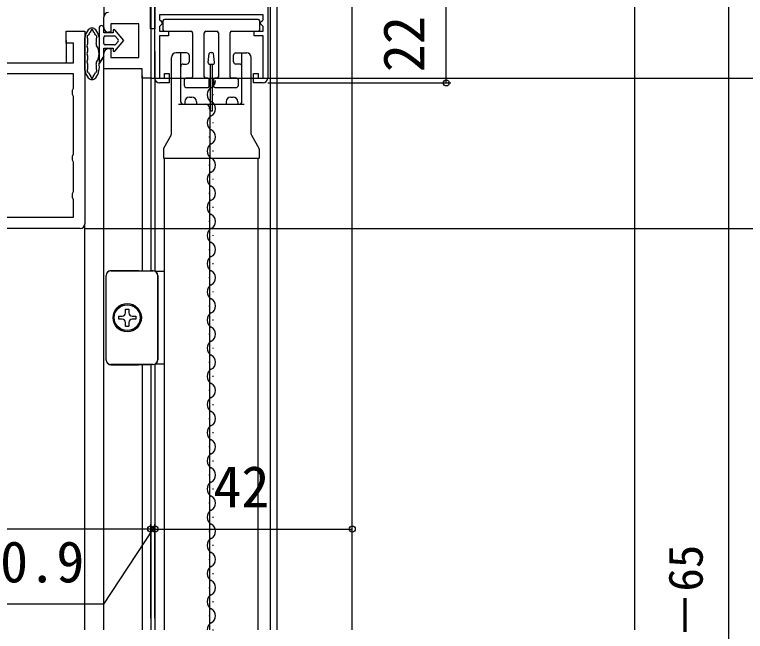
# Model space of a CAD drawing. Units: millimetres, scale not verified. Extents: x -525 to 525, y -783 to 778.
# Drawn here: x -327 to -171.4, y 221.5 to 352.9 of the extents above; entities that cross this region are included whole.
import ezdxf
from ezdxf.enums import TextEntityAlignment as Align

# ---------------------------------------------------------------- set-up
doc = ezdxf.new("R2010")
doc.units = ezdxf.units.MM
doc.header["$LTSCALE"] = 4
for name, color, linetype in [('0-3_YKK_11', 7, 'Continuous'), ('0-5_YKK_12', 2, 'Continuous'), ('0-6_YKK_13', 4, 'Continuous'), ('0-8_YKK_D', 6, 'Continuous'), ('0-A_YSS_K', 3, 'Continuous')]:
    doc.layers.add(name, color=color, linetype=linetype)
doc.styles.add('ＭＳ ゴシック', font='')
doc.styles.get('ＭＳ ゴシック').set_extended_font_data('MS Gothic')

msp = doc.modelspace()

# ---------------------------------------------------------------- linework, layer by layer
at = {"layer": '0-3_YKK_11'}
msp.add_line((-308, 350.1), (-308, 352.3), dxfattribs=at)
for points in [[(-299, 386.5), (-301.9, 386.5), (-301.9, 380.5), (-299.5, 380.5), (-299.5, 382.1), (-298, 382.1), (-298, 367.3), (-285.092, 367.3), (-284.796, 367.55), (-284.5, 367.8), (-283, 367.8), (-283, 365.3), (-298, 365.3), (-298, 339.3), (-299.8, 339.3), (-299.8, 341.3), (-308, 341.3), (-308, 344.6)], [(-297.1, 339.3), (-297.1, 360.3), (-296.1, 360.3), (-296.1, 359.3), (-274.1, 359.3), (-274.1, 360.3), (-273.1, 360.3), (-273.1, 339.3)], [(-274.1, 352.8), (-296.1, 352.8), (-296.1, 351.77), (-295.9, 351.57), (-295.6, 351.27), (-295.6, 350.83), (-295.9, 350.53), (-296.1, 350.33), (-296.1, 349.3), (-294.2, 349.3), (-294.2, 348.3), (-296.1, 348.3), (-296.1, 339.3), (-295.1, 339.3), (-295.1, 340.3), (-294.1, 340.3), (-294.1, 338.3), (-296.1, 338.3)], [(-274.1, 338.3), (-276.1, 338.3), (-276.1, 340.3), (-275.1, 340.3), (-275.1, 339.3), (-274.1, 339.3), (-274.1, 348.297), (-276, 348.297), (-276, 349.297), (-274.1, 349.297), (-274.1, 350.35), (-274.3, 350.55), (-274.6, 350.85), (-274.6, 351.25), (-274.3, 351.55), (-274.1, 351.75), (-274.1, 352.8)], [(-307, 345.6), (-306.5, 345.6), (-306.5, 343.7), (-300.5, 343.7), (-300.5, 350.9), (-306.5, 350.9), (-306.5, 349.1), (-307, 349.1)], [(-370, 349.3), (-329, 349.3), (-329, 346.8), (-332, 346.8), (-332, 342.6), (-314.4, 342.6), (-314.4, 346.8), (-316, 346.8), (-316, 349.3), (-312, 349.3), (-312, 308.3)], [(-314.4, 340.2), (-333.2, 340.2), (-333.2, 333.7), (-332.6, 333.7)], [(-329.7, 330.8), (-329.7, 318.895), (-330.15, 318.397), (-330.6, 317.9), (-330.6, 309.7), (-314.4, 309.7), (-314.4, 313.434), (-314.65, 313.867), (-314.65, 314.733), (-314.4, 315.166), (-314.4, 321.434), (-314.65, 321.867), (-314.65, 322.733), (-314.4, 323.166), (-314.4, 335.434), (-314.65, 335.867), (-314.65, 336.733), (-314.4, 337.166), (-314.4, 340.2)], [(-313, 307.3), (-333.189, 307.3), (-334.226, 304.559), (-334.974, 304.841), (-333.5, 308.739), (-333.5, 309.634), (-333.75, 310.067), (-334, 310.5), (-334, 311.8), (-333, 311.8), (-333, 320.8), (-332.1, 320.8), (-332.1, 331.3), (-372.6, 331.3)]]:
    msp.add_lwpolyline(points, dxfattribs=at)
for centre, start, end in [((-307, 352.3), 90.00001, 179.99999), ((-307, 350.1), 180.00001, 269.99999), ((-307, 344.6), 90.00001, 179.99999), ((-296.1, 339.3), 180.00001, 269.99999), ((-274.1, 339.3), 270.00001, 359.99999), ((-313, 308.3), 270.00001, 359.99999)]:
    msp.add_arc(centre, 1, start, end, dxfattribs=at)
at = {"layer": '0-5_YKK_12'}
for p, q in [((-308, 359.273), (-308, 352.3)), ((-272.6, 357.8), (-272.6, 221.8)), ((-271.1, 221.8), (-271.1, 357.8)), ((-255.1, 221.8), (-255.1, 357.8)), ((-316, 347.3), (-316, 342.6)), ((-297.1, 345.002), (-297.1, 298.3)), ((-308, 221.8), (-308, 341.8)), ((-299.8, 339.8), (-299.8, 298.28)), ((-298, 339.8), (-298, 298.283)), ((-285.48, 338.7), (-285.48, 338.8)), ((-284.72, 335.7), (-284.72, 335.9)), ((-285.48, 332.7), (-285.48, 332.9)), ((-284.72, 329.7), (-284.72, 329.9)), ((-285.48, 326.7), (-285.48, 326.9)), ((-284.72, 323.7), (-284.72, 323.9)), ((-295.1, 221.8), (-295.1, 322.3)), ((-285.4, 221.8), (-285.4, 322.3)), ((-275.1, 221.8), (-275.1, 322.3)), ((-285.48, 320.7), (-285.48, 320.9)), ((-284.72, 317.7), (-284.72, 317.9)), ((-285.48, 314.7), (-285.48, 314.9)), ((-284.72, 311.7), (-284.72, 311.9)), ((-312, 221.8), (-312, 308.3)), ((-285.48, 308.7), (-285.48, 308.9)), ((-284.72, 305.7), (-284.72, 305.9)), ((-285.48, 302.7), (-285.48, 302.9)), ((-284.72, 299.7), (-284.72, 299.9)), ((-285.48, 296.7), (-285.48, 296.9)), ((-284.72, 293.7), (-284.72, 293.9)), ((-285.48, 290.7), (-285.48, 290.9)), ((-284.72, 287.7), (-284.72, 287.9)), ((-285.48, 284.7), (-285.48, 284.9)), ((-284.72, 281.7), (-284.72, 281.9)), ((-285.48, 278.7), (-285.48, 278.9)), ((-299.8, 278.32), (-299.8, 221.8)), ((-298, 278.317), (-298, 221.8)), ((-297.1, 278.383), (-297.1, 221.8)), ((-284.72, 275.7), (-284.72, 275.9)), ((-285.48, 272.7), (-285.48, 272.9)), ((-284.72, 269.7), (-284.72, 269.9)), ((-285.48, 266.7), (-285.48, 266.9)), ((-284.72, 263.7), (-284.72, 263.9)), ((-285.48, 260.7), (-285.48, 260.9)), ((-284.72, 257.7), (-284.72, 257.9)), ((-285.48, 254.7), (-285.48, 254.9)), ((-284.72, 251.7), (-284.72, 251.9)), ((-285.48, 248.7), (-285.48, 248.9)), ((-284.72, 245.7), (-284.72, 245.9)), ((-285.48, 242.7), (-285.48, 242.9)), ((-284.72, 239.7), (-284.72, 239.9)), ((-285.48, 236.7), (-285.48, 236.9)), ((-284.72, 233.7), (-284.72, 233.9)), ((-285.48, 230.7), (-285.48, 230.9)), ((-284.72, 227.7), (-284.72, 227.9)), ((-285.48, 224.7), (-285.48, 224.9)), ((-284.72, 221.7), (-284.72, 221.9))]:
    msp.add_line(p, q, dxfattribs=at)
for centre, start, end in [((-285.939, 338.8), 299.20254, 359.99929), ((-284.262, 335.8), 119.20254, 240.79746), ((-285.939, 332.8), 299.20254, 60.79746), ((-284.262, 329.8), 119.20254, 240.79746), ((-285.939, 326.8), 299.20254, 60.79746), ((-284.262, 323.8), 119.20254, 240.79746), ((-285.939, 320.8), 299.20254, 60.79746), ((-284.262, 317.8), 119.20254, 240.79746), ((-285.939, 314.8), 299.20254, 60.79746), ((-284.262, 311.8), 119.20254, 240.79746), ((-285.939, 308.8), 299.20254, 60.79746), ((-284.262, 305.8), 119.20254, 240.79746), ((-285.939, 302.8), 299.20254, 60.79746), ((-284.262, 299.8), 119.20254, 240.79746), ((-285.939, 296.8), 299.20254, 60.79746), ((-284.262, 293.8), 119.20254, 240.79746), ((-285.939, 290.8), 299.20254, 60.79746), ((-284.262, 287.8), 119.20254, 240.79746), ((-285.939, 284.8), 299.20254, 60.79746), ((-284.262, 281.8), 119.20254, 240.79746), ((-285.939, 278.8), 299.20254, 60.79746), ((-284.262, 275.8), 119.20254, 240.79746), ((-285.939, 272.8), 299.20254, 60.79746), ((-284.262, 269.8), 119.20254, 240.79746), ((-285.939, 266.8), 299.20254, 60.79746), ((-284.262, 263.8), 119.20254, 240.79746), ((-285.939, 260.8), 299.20254, 60.79746), ((-284.262, 257.8), 119.20254, 240.79746), ((-285.939, 254.8), 299.20254, 60.79746), ((-284.262, 251.8), 119.20254, 240.79746), ((-285.939, 248.8), 299.20254, 60.79746), ((-284.262, 245.8), 119.20254, 240.79746), ((-285.939, 242.8), 299.20254, 60.79746), ((-284.262, 239.8), 119.20254, 240.79746), ((-285.939, 236.8), 299.20254, 60.79746), ((-284.262, 233.8), 119.20254, 240.79746), ((-285.939, 230.8), 299.20254, 60.79746), ((-284.262, 227.8), 119.20254, 240.79746), ((-285.939, 224.8), 299.20254, 60.79746), ((-284.262, 221.8), 119.20254, 179.64257)]:
    msp.add_arc(centre, 1.718, start, end, dxfattribs=at)
at = {"layer": '0-6_YKK_13'}
for p, q in [((-275.1, 351.797), (-295.1, 351.797)), ((-309, 350.001), (-309, 342.451)), ((-308, 349), (-308, 350)), ((-295.4, 351.497), (-295.4, 349.597)), ((-274.8, 349.597), (-274.8, 351.497)), ((-306, 349), (-308, 349)), ((-306, 349.498), (-306, 349)), ((-303.7, 347.35), (-305.644, 349.629)), ((-295.1, 349.297), (-289.4, 349.297)), ((-289.1, 348.997), (-289.1, 339.597)), ((-286.6, 339.597), (-286.6, 348.997)), ((-286.3, 349.297), (-283.9, 349.297)), ((-283.6, 348.997), (-283.6, 339.597)), ((-281.1, 339.597), (-281.1, 348.997)), ((-280.8, 349.297), (-275.1, 349.297)), ((-312, 341.009), (-312, 347.991)), ((-311.4, 346.709), (-311.4, 347.712)), ((-308, 346.7), (-308, 348)), ((-307.7, 348.3), (-305.7, 348.3)), ((-305.644, 345.071), (-303.7, 347.35)), ((-305.472, 348.195), (-304.918, 347.545)), ((-304.918, 347.155), (-305.472, 346.505)), ((-311.4, 345.029), (-311.4, 345.651)), ((-308, 345.7), (-306, 345.7)), ((-308, 343.9), (-308, 345.7)), ((-305.7, 346.4), (-307.7, 346.4)), ((-306, 345.7), (-306, 345.202)), ((-311.4, 343.349), (-311.4, 343.971)), ((-290.35, 344.7), (-292.6, 344.7)), ((-291.6, 334.3), (-291.6, 344.7)), ((-289.85, 344.2), (-289.85, 342.8)), ((-285.802, 342.642), (-285.535, 344.542)), ((-285.238, 344.8), (-284.962, 344.8)), ((-284.398, 342.642), (-284.665, 344.542)), ((-280.35, 342.8), (-280.35, 344.2)), ((-279.85, 344.7), (-277.6, 344.7)), ((-278.6, 334.3), (-278.6, 344.7)), ((-311.4, 341.288), (-311.4, 342.291)), ((-293.6, 327.418), (-293.6, 343.7)), ((-291.1, 342.3), (-290.35, 342.3)), ((-285.505, 342.3), (-284.695, 342.3)), ((-284.9, 342.3), (-284.9, 332.3)), ((-279.1, 342.3), (-279.85, 342.3)), ((-276.6, 327.418), (-276.6, 343.7)), ((-289.4, 339.297), (-290.55, 339.297)), ((-285.85, 339.297), (-286.3, 339.297)), ((-283.9, 339.297), (-284.35, 339.297)), ((-279.65, 339.297), (-280.8, 339.297)), ((-290.85, 338.997), (-290.85, 337.797)), ((-285.55, 337.597), (-285.55, 338.997)), ((-284.65, 338.997), (-284.65, 337.597)), ((-279.35, 337.797), (-279.35, 338.997)), ((-290.35, 337.297), (-285.85, 337.297)), ((-284.35, 337.297), (-279.85, 337.297)), ((-289.75, 335.3), (-289.25, 335.3)), ((-280.95, 335.3), (-280.45, 335.3)), ((-292.1, 333.8), (-278.1, 333.8)), ((-290.75, 334.3), (-290.75, 333.8)), ((-288.25, 334.3), (-288.25, 333.8)), ((-281.95, 334.3), (-281.95, 333.8)), ((-279.45, 334.3), (-279.45, 333.8)), ((-285.4, 332.8), (-285.4, 322.3)), ((-295.235, 324.415), (-293.653, 327.194)), ((-276.547, 327.194), (-274.965, 324.415)), ((-295.3, 324.168), (-295.3, 322.3)), ((-274.9, 324.168), (-274.9, 322.3)), ((-295.3, 322.3), (-274.9, 322.3)), ((-307.467, 297.284), (-307.5, 297.317)), ((-307.5, 279.283), (-307.5, 297.317)), ((-307.467, 279.316), (-307.467, 297.284)), ((-306.5, 298.317), (-306.467, 298.284)), ((-297.5, 298.3), (-298, 298.3)), ((-297.516, 298.284), (-297.5, 298.3)), ((-297.5, 298.3), (-297.5, 298.3)), ((-296.5, 297.3), (-296.516, 297.284)), ((-296.516, 297.284), (-296.516, 279.316)), ((-296.5, 279.3), (-296.5, 297.3)), ((-296.5, 297.3), (-296.5, 297.3)), ((-295.517, 298.209), (-295.1, 298.209)), ((-303.35, 290.1), (-302.65, 290.1)), ((-303.35, 289.35), (-303.35, 290.1)), ((-302.65, 290.1), (-302.65, 289.35)), ((-304.8, 287.95), (-304.8, 288.65)), ((-304.8, 288.65), (-304.05, 288.65)), ((-304.05, 287.95), (-304.8, 287.95)), ((-301.95, 288.65), (-301.2, 288.65)), ((-301.2, 287.95), (-301.95, 287.95)), ((-301.2, 288.65), (-301.2, 287.95)), ((-303.35, 286.5), (-303.35, 287.25)), ((-303.35, 286.5), (-302.65, 286.5)), ((-302.65, 287.25), (-302.65, 286.5)), ((-307.5, 279.283), (-307.467, 279.316)), ((-296.516, 279.316), (-296.5, 279.3)), ((-296.5, 279.3), (-296.5, 279.3)), ((-306.467, 278.316), (-306.5, 278.283)), ((-306.5, 278.283), (-300.57, 278.283)), ((-300.57, 278.283), (-300.535, 278.3)), ((-300.535, 278.3), (-298, 278.3)), ((-297.5, 278.3), (-297.516, 278.316))]:
    msp.add_line(p, q, dxfattribs=at)
msp.add_lwpolyline([(-297.1, 349.8), (-298.02, 349.8), (-298.02, 359.8), (-297.1, 359.8)], close=True, dxfattribs=at)
for points in [[(-309, 342.451), (-308, 343.9), (-309, 342.451)], [(-284.9, 332.3), (-285.3, 332.3), (-285.3, 342.3)], [(-306.5, 298.317), (-300.57, 298.317), (-300.535, 298.3), (-298, 298.3)], [(-297.5, 278.3), (-297.5, 278.3), (-298, 278.3)]]:
    msp.add_lwpolyline(points, dxfattribs=at)
for centre, radius in [((-303, 288.299), 3.014), ((-303, 288.3), 3), ((-303, 288.3), 2.75)]:
    msp.add_circle(centre, radius, dxfattribs=at)
for centre, radius, start, end in [((-295.1, 351.497), 0.3, 90, 180), ((-275.1, 351.497), 0.3, 0, 90), ((-310.5, 349.001), 1, 37.38277, 142.61723), ((-308.5, 350.001), 0.5, 0.11462, 179.88538), ((-308.5, 350), 0.5, 0.00002, 0.11467), ((-308.275, 347.301), 3.8, 142.61723, 167.56012), ((-311.502, 348.658), 0.3, 287.41595, 337.1967), ((-308.275, 347.301), 3.2, 141.12634, 157.1967), ((-311, 349.498), 0.3, 321.12634, 0.38612), ((-310.5, 349.501), 0.2, 359.61393, 180.38612), ((-310, 349.498), 0.3, 179.61393, 218.87367), ((-312.725, 347.301), 3.2, 22.8033, 38.87367), ((-309.498, 348.658), 0.3, 202.8033, 252.58405), ((-312.725, 347.301), 3.8, 11.41207, 37.38277), ((-305.798, 349.498), 0.202, 40.46381, 180), ((-295.1, 349.597), 0.3, 180, 270), ((-289.4, 348.997), 0.3, 0, 90), ((-286.3, 348.997), 0.3, 90, 180), ((-283.9, 348.997), 0.3, 0, 90), ((-280.8, 348.997), 0.3, 90, 180), ((-275.1, 349.597), 0.3, 270, 0), ((-311.4, 347.991), 0.6, 167.56012, 180), ((-311.352, 348.181), 0.2, 107.41595, 215.89399), ((-312, 347.712), 0.6, 0, 35.89399), ((-309.648, 348.181), 0.2, 319.31808, 72.58405), ((-312.725, 347.301), 3.2, 348.58793, 9.09882), ((-309.269, 347.855), 0.3, 139.31808, 189.09882), ((-307.7, 348), 0.3, 90, 180), ((-305.7, 348), 0.3, 40.46381, 90), ((-305.146, 347.35), 0.3, 319.53619, 40.46381), ((-311.4, 346.18), 0.2, 138.59038, 221.40962), ((-312, 346.709), 0.6, 318.59038, 0), ((-312, 345.651), 0.6, 0, 41.40962), ((-309, 346.549), 0.6, 168.58793, 212.63687), ((-312.2, 344.5), 3.2, 327.36313, 32.63687), ((-307.7, 346.7), 0.3, 180, 270), ((-305.7, 346.7), 0.3, 270, 319.53619), ((-311.4, 344.5), 0.2, 138.59038, 221.40962), ((-312, 345.029), 0.6, 318.59038, 0), ((-312, 343.971), 0.6, 0, 41.40962), ((-305.798, 345.202), 0.202, 180.00003, 319.53622), ((-292.6, 343.7), 1, 90, 180), ((-290.35, 344.2), 0.5, 0, 90), ((-285.238, 344.5), 0.3, 90, 172), ((-284.962, 344.5), 0.3, 8, 90), ((-279.85, 344.2), 0.5, 90, 180), ((-277.6, 343.7), 1, 360, 90), ((-311.4, 342.82), 0.2, 138.59038, 221.40962), ((-312, 343.349), 0.6, 318.59038, 0), ((-312, 342.291), 0.6, 0, 41.40962), ((-312.725, 341.699), 3.8, 322.61723, 11.41207), ((-309, 342.451), 0.6, 147.36313, 191.41207), ((-312.725, 341.699), 3.2, 350.90118, 11.41207), ((-291.1, 341.8), 0.5, 90, 180), ((-290.35, 342.8), 0.5, 270, 0), ((-285.505, 342.6), 0.3, 172, 270), ((-284.695, 342.6), 0.3, 270, 8), ((-279.85, 342.8), 0.5, 180, 270), ((-279.1, 341.8), 0.5, 360, 90), ((-311.4, 341.009), 0.6, 180, 192.43989), ((-308.275, 341.699), 3.8, 192.43989, 217.38277), ((-311.352, 340.819), 0.2, 144.106, 252.58405), ((-312, 341.288), 0.6, 324.106, 0), ((-309.648, 340.819), 0.2, 287.41595, 40.68193), ((-309.269, 341.145), 0.3, 170.90118, 220.68193), ((-311.502, 340.342), 0.3, 22.8033, 72.58405), ((-310.5, 339.999), 1, 217.38277, 322.61723), ((-308.275, 341.699), 3.2, 202.8033, 218.87367), ((-311, 339.502), 0.3, 359.61392, 38.87367), ((-310.5, 339.499), 0.2, 179.61392, 0.38608), ((-310, 339.502), 0.3, 141.12633, 180.38608), ((-312.725, 341.699), 3.2, 321.12633, 337.1967), ((-309.498, 340.342), 0.3, 107.41595, 157.1967), ((-290.55, 338.997), 0.3, 90, 180), ((-289.4, 339.597), 0.3, 270, 0), ((-286.3, 339.597), 0.3, 180, 270), ((-285.85, 338.997), 0.3, 0, 90), ((-284.35, 338.997), 0.3, 90, 180), ((-283.9, 339.597), 0.3, 270, 360), ((-280.8, 339.597), 0.3, 180, 270), ((-279.65, 338.997), 0.3, 360, 90), ((-290.35, 337.797), 0.5, 180, 270), ((-285.85, 337.597), 0.3, 270, 0), ((-284.35, 337.597), 0.3, 180, 270), ((-279.85, 337.797), 0.5, 270, 360), ((-289.75, 334.3), 1, 90, 180), ((-289.25, 334.3), 1, 360, 90), ((-280.95, 334.3), 1, 90, 180), ((-280.45, 334.3), 1, 360, 90), ((-291.1, 334.3), 0.5, 180, 270), ((-286.4, 332.8), 1, 360, 90), ((-279.1, 334.3), 0.5, 270, 360), ((-294.1, 327.418), 0.5, 333.43495, 0), ((-276.1, 327.418), 0.5, 180, 206.56505), ((-294.8, 324.168), 0.5, 150.35587, 180), ((-275.4, 324.168), 0.5, 0, 29.64413), ((-306.467, 297.284), 1, 90, 179.99489), ((-297.516, 297.284), 1, 0.00511, 90), ((-297.5, 297.3), 1, 0.00209, 90), ((-304.05, 289.35), 0.7, 270, 360), ((-301.95, 289.35), 0.7, 180, 270), ((-304.05, 287.25), 0.7, 0, 90), ((-301.95, 287.25), 0.7, 90, 180), ((-306.467, 279.316), 1, 180.00511, 270), ((-297.516, 279.316), 1, 270, 359.99489), ((-297.5, 279.3), 1, 270, 359.99802)]:
    msp.add_arc(centre, radius, start, end, dxfattribs=at)
for centre, major_axis, ratio, start_param, end_param in [((-306.5, 297.317), (-0.707, 0.707), 0.999924, 5.4978252, 7.0685454), ((-302, 298.406), (-14.625, 0), 0.008727, 1.2604153, 1.8824345), ((-295.5, 298.227), (-2, 0), 0.008727, 0.6324882, 1.5620697), ((-306.5, 279.283), (0.707, 0.707), 0.999924, 2.3562326, 3.9269527), ((-302, 278.194), (-14.625, 0), 0.008727, 4.4007508, 5.02277), ((-295.5, 278.373), (-2, 0), 0.008727, 4.5110311, 5.6551818)]:
    msp.add_ellipse(centre, major_axis=major_axis, ratio=ratio, start_param=start_param, end_param=end_param, dxfattribs=at)
at = {"layer": '0-8_YKK_D'}
for p, q in [((-235.1, 338.3), (-235.1, 360.3)), ((-175, 360.3), (-175, 75.3)), ((-297.9, 339.3), (-114, 339.3)), ((-297.9, 339.3), (-134, 339.3)), ((-278, 339.3), (-114, 339.3)), ((-273.1, 338.3), (-234.1, 338.3)), ((-312, 307.3), (-114, 307.3)), ((-298, 224.288), (-298, 244.288)), ((-298, 224.288), (-298, 244.288)), ((-297.1, 224.288), (-297.1, 244.288)), ((-297.1, 224.288), (-297.1, 244.288)), ((-255.1, 224.288), (-255.1, 244.288)), ((-298, 243.288), (-413, 243.288)), ((-298, 243.288), (-300.55, 243.288)), ((-297.1, 243.288), (-298, 243.288)), ((-297.1, 243.288), (-298, 243.288)), ((-297.1, 243.288), (-255.1, 243.288)), ((-297.1, 243.288), (-294.55, 243.288))]:
    msp.add_line(p, q, dxfattribs=at)
msp.add_lwpolyline([(-297.55, 243.288), (-308.024, 227.279), (-331.456, 227.279)], dxfattribs=at)
for centre in [(-235.1, 338.3), (-298, 243.288), (-298, 243.288), (-297.1, 243.288), (-297.1, 243.288), (-255.1, 243.288)]:
    msp.add_circle(centre, 0.637, dxfattribs=at)
at = {"layer": '0-A_YSS_K'}
msp.add_lwpolyline([(-198, 385.3), (-195, 385.3), (-195, 221.8)], dxfattribs=at)

# ---------------------------------------------------------------- texts
at = {"layer": '0-8_YKK_D', "style": 'ＭＳ ゴシック'}
for s, height, p in [('22', 8.798, (-237.1, 340.573)), ('網戸出来高＝H－65', 7.331, (-178.307, 154.987))]:
    msp.add_text(s, height=height, rotation=90, dxfattribs=at).set_placement(p, align=Align.BOTTOM_LEFT)
for s, p in [('42', (-284.691, 245.288)), ('0.9', (-330.07, 229.279))]:
    msp.add_text(s, height=8.798, dxfattribs=at).set_placement(p, align=Align.BOTTOM_LEFT)

doc.saveas('drawing.dxf')
